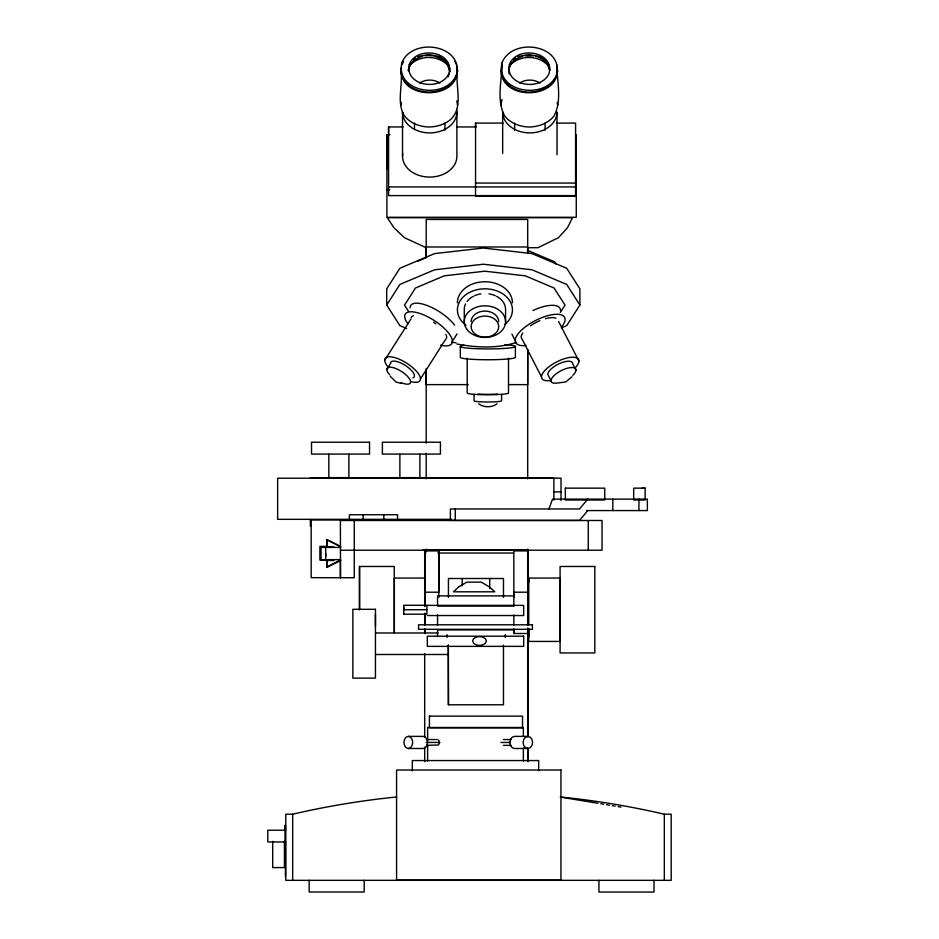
<?xml version="1.0" encoding="UTF-8"?>
<svg xmlns="http://www.w3.org/2000/svg" width="939" height="939" viewBox="0 0 939 939"><rect width="100%" height="100%" fill="white"/><g stroke="black" fill="none" stroke-linecap="round" stroke-linejoin="round"><path stroke-width="1.41" d="M325.692 556.592L325.692 553.517M340.388 577.661L340.388 560.114L326.784 567.003L326.784 560.114L319.894 560.114L319.894 546.357L326.784 546.357L326.784 539.467L340.388 546.357M359.52 566.475L359.52 609.704L359.52 566.475L394.251 566.475L394.251 631.524M375.447 626.36L375.447 614.012M406.564 328.462L399.897 325.645L386.692 305.046L386.692 288.848L399.897 268.261L434.557 253.612L483.292 248.025L532.026 253.612L566.687 268.261L579.891 288.848L579.891 305.046L566.687 325.645L561.358 327.899M386.903 169.114L386.903 134.7L389.826 134.7M575.525 195.605L388.582 195.605L388.582 126.953L403.183 126.953M456.824 66.047L457.575 70.378C454.816 86.505 464.559 108.689 449.265 120.626C443.419 124.852 436.353 126.8 429.205 127C420.026 126.812 410.636 123.49 404.709 116.225C395.906 102.762 403.359 85.238 400.824 70.378L401.34 67.491M402.526 156.261L402.526 112.07A27.184 20.822 0 0 0 431.471 132.857A27.184 20.822 0 0 0 456.659 109.382M403.758 614.2L403.758 605.291L426.881 605.291L426.881 614.2L403.758 614.2L403.758 613.601M403.758 607.498L403.758 609.751L426.881 609.751M414.498 128.819L414.498 123.115M424.851 629.153L424.851 633.496L424.851 629.224M424.851 624.799L424.851 613.214M424.851 605.96L424.851 550.911L438.818 550.911L438.818 597.274M426.189 368.522L426.189 384.626L468.244 384.626M426.189 257.239L426.189 219.456L527.695 219.456L527.695 252.837M438.818 550.911L438.818 592.204L424.851 592.204M444.922 130.239L444.922 123.115M446.976 637.464L446.976 634.705M448.431 704.778L448.326 645.105L448.431 704.778L503.48 704.778L503.48 645.152M448.431 597.345L448.431 578.506L503.48 578.506L503.48 597.345M456.894 112.07L456.894 156.261A27.184 20.822 0 0 1 427.949 177.037A27.184 20.822 0 0 1 402.761 153.562M460.321 346.503L460.321 357.336A27.524 2.394 0 0 0 487.857 359.743A27.524 2.394 0 0 0 515.382 357.336L515.382 346.503M462.188 585.748L462.188 578.506M474.089 394.415L474.089 400.789A13.768 1.197 0 0 0 487.857 401.986A13.768 1.197 0 0 0 501.614 400.789L501.626 394.415M556.733 123.091L575.584 123.091L575.584 196.31L475.557 196.31L475.557 123.091L503.104 123.091M556.698 64.603C556.968 81.282 562.379 100.884 553.834 116.225C547.907 123.49 538.517 126.812 529.338 127C520.171 126.812 510.769 123.49 504.842 116.225C496.308 100.884 501.708 81.282 501.978 64.603M527.8 629.153L527.8 633.496L513.833 633.496L513.833 629.224M513.833 624.951L513.833 614.986M513.833 606.441L513.833 592.204L527.8 592.204L527.8 550.911L513.833 550.911L513.833 597.274M527.8 624.951L527.8 550.911M527.695 349.484L527.695 384.626L508.844 384.626M528.751 637.1L528.751 628.567L528.751 641.431L559.996 641.431L559.996 578.06L528.751 578.06L528.751 582.391M545.066 130.239L545.066 123.115M557.027 154.841L557.027 112.07A27.184 20.822 0 0 1 529.854 132.892A27.184 20.822 0 0 1 502.67 112.07L502.67 153.409M401.329 68.383C398.195 101.67 462.34 100.426 456.812 66.939M400.824 105.262L401.34 102.374M408.547 71.27L409.287 67.068L411.376 63.289L414.604 60.084A20.588 15.775 0 0 1 422.433 56.317M457.575 70.378C454.875 99.205 403.535 99.205 400.824 70.378M500.957 71.27L501.978 65.495M500.968 105.262L501.978 99.487M557.719 70.378C554.879 96.846 511.649 99.428 501.978 76.153M438.501 739.944L439.675 742.456L438.501 744.979L426.506 745.378M548.951 508.95L552.508 499.137L647.358 499.137L647.358 510.57L586.617 510.57M408.031 70.343L410.014 65.014C419.944 54.931 437.597 54.931 447.527 65.014L450.004 71.669M448.032 76.928L449.511 72.949M508.668 69.005L510.147 65.014C520.077 54.931 537.742 54.931 547.672 65.014L549.644 70.331M401.845 64.603L403.559 61.493M386.762 369.414L390.601 363.37A13.768 5.035 32.5 0 1 405.636 365.623A13.768 5.035 32.5 0 1 412.82 377.924M452.375 341.303L457.035 333.944M384.72 360.177L410.989 318.896M420.472 378.898L446.753 337.606M386.692 305.046L399.897 284.447L434.557 269.798L483.292 264.223L532.026 269.798L566.687 284.447L579.891 305.046M560.325 312.441L565.032 305.116L554.057 288.003L525.265 275.831L484.77 271.195L444.276 275.831L415.472 288.003L404.509 305.116L408.43 311.22M587.744 499.137L579.574 508.95L450.403 508.95L450.403 520.37L579.574 520.37L587.744 510.57M571.968 376.762L565.759 381.95L557.226 383.065A13.768 5.27 -27.2 0 1 553.2 376.469A13.768 5.27 -27.2 0 1 571.205 367.548A13.768 5.27 -27.2 0 1 572.79 375.354M413.348 59.873L415.578 58.253M513.492 59.873L515.722 58.253M497.06 403.758C491.907 407.737 483.808 407.737 478.655 403.758M340.693 560.513L326.925 567.391L326.925 560.513L333.803 560.513M417.456 261.324L426.623 257.45M516.673 342.324C497.424 348.733 476.613 347.676 456.835 344.003M408.301 736.376L406.059 737.209C403.23 739.967 403.23 744.909 406.059 747.679L408.301 748.5L423.16 748.5L425.402 747.679C428.231 744.909 428.231 739.967 425.402 737.209L423.16 736.376L408.301 736.376L410.543 737.209C413.383 739.967 413.383 744.909 410.543 747.679L408.301 748.5M527.847 736.376L525.453 737.209L523.739 739.38L523.093 742.444L523.739 745.496L525.453 747.679L527.847 748.5L530.253 747.679L531.955 745.496L532.601 742.444L531.955 739.38L530.253 737.209L527.847 736.376L514.595 736.376L512.189 737.209L510.487 739.38L509.83 742.444L510.487 745.496L512.189 747.679L514.595 748.5L527.847 748.5M522.612 56.41C514.83 58.065 506.943 65.566 509.184 74.064M417.808 56.633L428.771 54.474L439.734 56.633L447.527 62.303M517.941 56.633L528.903 54.474L539.866 56.633L547.672 62.303M525.218 55.871L533.446 55.871M457.223 126.953L476.214 126.953M475.557 183.058L575.584 183.058M388.582 186.931L575.525 186.931M386.903 189.76L389.826 189.76M426.189 246.98L527.695 246.98M527.507 247.696L538.024 247.696L558.4 237.708L567.485 227.719L572.497 217.731L387.314 217.731L393.911 227.719L404.486 237.708L426.095 247.696M310.363 478.139L561.017 478.139L561.017 500.593M642.311 488.151L644.365 488.151M553.681 491.907L561.017 491.907M451.565 519.326L277.639 519.326L277.639 478.221L553.881 478.221L553.881 500.194M340.505 520.499L602.028 520.499L602.028 550.207L340.505 550.207M333.803 546.744L326.925 546.744L326.925 539.866L340.693 546.744M340.657 547.402L321.044 547.414L321.044 559.703L340.657 559.621M426.189 549.796L527.695 549.796M423.102 549.972L517.565 549.972M437.785 553.036L513.445 553.036M425.59 578.06L394.345 578.06L394.345 632.839M513.433 595.889L437.551 595.889L437.551 606.042L513.433 606.042M427.315 605.373L523.669 605.373L523.669 615.538L427.315 615.538M513.433 629.916L437.551 629.916L437.551 636.055M375.506 632.992L438.137 632.992M375.506 654.495L448.326 654.495M426.506 739.545L437.304 739.545M503.41 739.545L511.356 739.545M426.165 742.456L439.675 742.456M500.874 742.456L510.159 742.456M503.41 745.378L511.356 745.378M396.587 796.988A820.134 820.134 0 0 0 292.675 814.207L285.796 814.207L285.796 880.336L671.197 880.336L671.197 814.207L664.319 814.207A820.134 820.134 0 0 0 560.395 796.988M285.609 830.24L267.803 830.24L267.803 841.954L285.609 841.954M433.313 55.871L429.193 55.448A20.588 15.775 0 0 0 425.05 55.765M451.753 342.254L456.061 342.747M560.395 797.082L597.92 803.268M600.807 803.737L603.695 804.218M606.582 804.7L609.47 805.169M612.357 805.65L615.245 806.12M618.12 806.601L621.008 807.071M401.211 383.464L396.023 382.02L390.319 376.375M536.052 56.41C542.484 57.983 549.045 62.866 549.738 69.862M434.675 56.011L442.75 59.462M527.237 250.267L554.738 261.875L556.299 264.329M443.795 60.084L447.023 63.289L449.1 67.068L449.84 71.27M454.852 61.493L456.565 64.603M558.564 321.478L578.917 361.069M575.994 370.107L572.743 363.792A13.768 5.27 -27.2 0 0 560.266 363.24A13.768 5.27 -27.2 0 0 547.789 374.332L551.04 380.659M541.498 376.891L521.145 337.289A20.646 7.911 -27.2 0 1 522.812 332.981M511.908 334.108L515.194 340.517M548.165 63.629L549.644 67.62M448.032 63.629L450.004 68.958M556.698 65.495C564.081 98.771 502.001 102.95 500.968 70.378M557.214 102.374L557.719 105.262M456.824 100.931L457.575 105.262M664.319 814.207L664.319 880.336M654.002 880.336L654.002 892.05L598.941 892.05L598.941 880.336M638.931 499.137L638.931 510.57M612.815 499.137L612.815 510.57M588.26 520.499L588.26 550.207M576.264 134.7L576.264 217.285L386.903 217.285L386.903 134.7M538.669 770.719L538.669 760.555L412.315 760.555L412.315 770.719M528.751 578.06L528.751 624.271M527.988 553.036L527.988 624.529M527.988 628.907L527.988 736.892M527.988 748.559L527.988 761.693M527.695 247.579L527.695 251.828M527.695 350.059L527.695 478.831M527.695 549.069L527.695 625.163M527.695 628.085L527.695 736.481M527.695 748.078L527.695 761.283M523.352 736.27L523.352 727.49L427.632 727.49L427.632 740.66M523.352 747.972L523.352 761.13M514.642 123.115L514.642 130.239M513.833 629.153L513.833 633.496M508.504 358.123L508.504 392.983A20.646 1.796 0 0 1 487.857 394.791A20.646 1.796 0 0 1 467.211 392.983L467.211 358.123M505.581 321.619L505.581 309.401A20.646 15.81 0 0 0 496.59 296.348M505.252 634.705L505.252 637.464M489.724 578.506L489.724 588.647M475.557 123.091L475.557 127.07M464.289 321.619L464.289 309.401A20.646 15.81 0 0 1 465.568 303.907M455.274 508.95L455.274 520.37M437.551 614.857L437.551 625.022M427.632 745.05L427.632 761.13M426.189 247.579L426.189 257.509M426.189 370.541L426.189 443.102M426.189 453.326L426.189 478.831M426.189 549.069L426.189 551.991M424.851 550.911L424.851 606.441M424.851 613.554L424.851 624.951M424.686 553.036L424.686 605.561M424.686 614.317L424.686 624.529M424.686 628.907L424.686 633.285M424.686 653.72L424.686 736.892M424.686 747.104L424.686 761.693M419.909 454.253L419.909 477.622L399.885 477.622L399.885 454.253M397.573 519.396L397.573 514.736L349.402 514.736L349.402 519.396M388.582 126.953L388.582 134.183M383.816 514.736L383.816 519.396M364.203 880.289L364.203 891.991L309.142 891.991L309.142 880.289M363.17 514.736L363.17 519.396M354.261 520.499L354.261 577.731L311.173 577.661L311.173 519.983L340.388 519.983L340.505 577.731M348.874 454.253L348.874 477.622L328.838 477.622L328.838 454.253M325.692 547.402L325.692 559.621M310.363 519.431L310.363 526.321M292.675 814.207L292.675 880.336M285.433 825.099L285.433 830.44M285.433 841.555L285.433 876.498M285.01 825.264L285.01 848.081M284.411 841.379L284.411 867.577L272.697 867.577L272.697 841.379M411.259 317.523A20.646 7.559 32.5 0 1 413.43 315.774M433.548 322.277A20.646 7.559 32.5 0 1 435.813 323.849M445.849 334.401A20.646 7.559 32.5 0 1 446.659 336.655M388.617 367.665A20.646 7.559 32.5 0 1 392.126 356.984A20.646 7.559 32.5 0 1 417.585 372.619A20.646 7.559 32.5 0 1 411.622 381.786M389.826 374.907A13.768 5.035 32.5 0 1 392.361 367.419A13.768 5.035 32.5 0 1 409.733 379.25A13.768 5.035 32.5 0 1 401.176 382.643M410.132 307.769A27.524 10.071 32.5 0 1 427.75 305.75A27.524 10.071 32.5 0 1 454.558 325.14M407.949 323.92A27.524 10.071 32.5 0 1 416.505 312.487A27.524 10.071 32.5 0 1 449.112 333.721A27.524 10.071 32.5 0 1 440.555 345.165M530.418 325.845A20.646 7.911 -27.2 0 1 539.855 320.657M545.442 318.697A20.646 7.911 -27.2 0 1 556.005 318.157M550.77 380.506A20.646 7.911 -27.2 0 1 544.526 370.846A20.646 7.911 -27.2 0 1 571.158 357.278A20.646 7.911 -27.2 0 1 574.832 368.241M532.965 310.516A27.524 10.54 -27.2 0 1 560.489 310.457M526.051 345.529A27.524 10.54 -27.2 0 1 519.22 332.476A27.524 10.54 -27.2 0 1 553.235 314.542A27.524 10.54 -27.2 0 1 561.686 326.749M497.588 393.981A13.768 1.197 0 0 1 478.115 393.981M505.029 344.625A27.524 2.394 0 0 1 510.17 347.911A27.524 2.394 0 0 1 472.833 348.51A27.524 2.394 0 0 1 464.089 345.294M467.106 301.419A20.646 15.81 0 0 1 473.268 296.348M474.512 295.738A20.646 15.81 0 0 1 480.897 293.884M488.973 293.884A20.646 15.81 0 0 1 495.346 295.738M471.167 321.643A13.768 10.54 0 0 1 484.935 311.102A13.768 10.54 0 0 1 498.691 321.643M457.399 302.839A27.524 21.092 0 0 1 484.935 281.747A27.524 21.092 0 0 1 512.459 302.839M466.037 325.234A27.524 21.092 0 0 1 464.911 295.433A27.524 21.092 0 0 1 503.82 294.564A27.524 21.092 0 0 1 504.959 324.366M419.533 83.09A15.212 11.655 0 0 1 439.886 83.09M519.666 83.09A15.212 11.655 0 0 1 540.031 83.09M429.428 716.14L429.428 727.854L522.542 727.854L522.542 716.14L429.428 716.14M565.337 488.151L565.337 500.006L604.739 500.006L604.739 488.151L565.337 488.151M401.833 62.913C395.249 93.09 446.741 100.344 456.554 74.463C463.138 44.274 411.658 37.02 401.833 62.913M409.287 64.486C404.498 86.447 441.952 91.729 449.1 72.89C453.901 50.929 416.435 45.647 409.287 64.486M501.978 62.913C495.381 93.09 546.874 100.344 556.698 74.463C563.283 44.274 511.79 37.02 501.978 62.913M509.419 64.486C504.63 86.447 542.096 91.729 549.245 72.89C554.033 50.929 516.567 45.647 509.419 64.486M473.561 638.743L472.622 640.985L473.561 643.238C476.848 646.091 482.153 646.091 485.44 643.238L486.39 640.985L485.44 638.743C482.153 635.891 476.848 635.891 473.561 638.743M458.678 586.969L453.396 591.805L494.759 591.805L489.477 586.969L481.273 582.133L466.883 582.133L458.678 586.969M369.532 442.234L311.513 442.234L311.513 454.089L369.532 454.089L369.532 442.234M440.414 442.234L382.396 442.234L382.396 454.089L440.414 454.089L440.414 442.234M645.152 488.151L633.672 488.151L633.672 500.006L645.152 500.006L645.152 488.151M594.821 566.475L560.09 566.475L560.09 652.945L594.821 652.945L594.821 566.475M375.447 609.305L352.853 609.305L352.853 678.122L375.447 678.122L375.447 609.305M532.425 624.811L418.559 624.811L418.559 629.306L532.425 629.306L532.425 624.811M523.669 636.208L427.315 636.208L427.315 646.372L523.669 646.372L523.669 636.208M560.947 770.027L396.575 770.027L396.575 880.136L560.947 880.136L560.947 770.027M467 329.46A20.646 15.81 0 0 0 502.752 329.601A20.646 15.81 0 0 0 485.04 305.809A20.646 15.81 0 0 0 467 329.46M478.045 335.739A13.768 10.54 0 0 0 498.691 326.608A13.768 10.54 0 0 0 478.045 317.476A13.768 10.54 0 0 0 478.045 335.739"/></g></svg>
